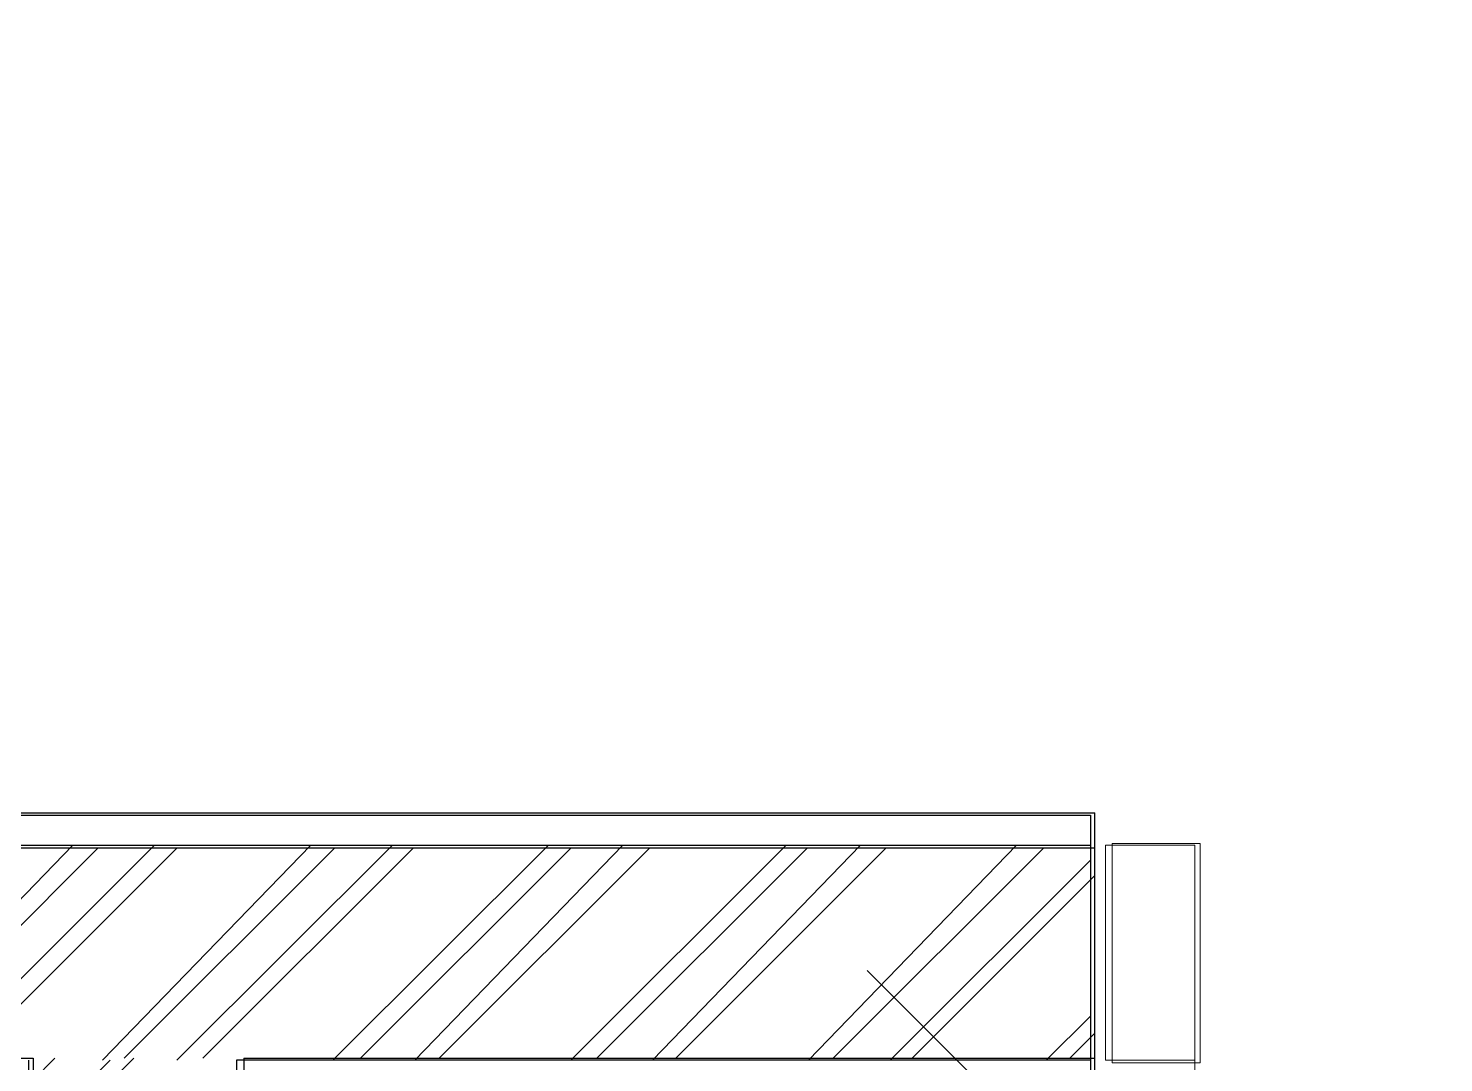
# Model space of a CAD drawing. Header units: millimetres. Extents: x -10178924 to 11692288, y -947381 to 58396.
# Drawn here: x 771508 to 772314, y -790126 to -789537 of the extents above; entities that cross this region are included whole.
import ezdxf

# ---------------------------------------------------------------- set-up
doc = ezdxf.new("R2010")
doc.units = ezdxf.units.MM
doc.linetypes.add('HIDDEN', pattern=[9.525, 6.35, -3.175])
for name, color, linetype, true_color in [('PDF _АР_Двери', 7, 'Continuous', 0x545454), ('PDF _Основная ГКЛ', 7, 'Continuous', 0x545454), ('PDF _Перегородки', 7, 'Continuous', 0x0037dd), ('PDF _Стены отделка', 7, 'Continuous', 0xb505c2)]:
    doc.layers.add(name, color=color, linetype=linetype, true_color=true_color)
for name, color, linetype, lineweight in [('АР_Двери', 250, 'Continuous', 9), ('Двери', 7, 'Continuous', 9), ('Основная ГКЛ', 250, 'Continuous', 9), ('Перегородки', 162, 'Continuous', 9)]:
    doc.layers.add(name, color=color, linetype=linetype, lineweight=lineweight)

# ---------------------------------------------------------------- blocks, each defined once
blk = doc.blocks.new('*U2218')
at = {"layer": 'АР_Двери'}
blk.add_lwpolyline([(865.35, 0), (915.35, 0), (915.35, 125), (865.35, 125)], close=True, dxfattribs=at)
at = {"layer": 'Основная ГКЛ', "linetype": 'HIDDEN', "ltscale": 5}
blk.add_line((925.35, 125), (925.35, 0), dxfattribs=at)
blk = doc.blocks.new('_Oblique')
at = {"color": 0, "linetype": 'ByBlock', "lineweight": -2}
blk.add_line((-0.5, -0.5), (0.5, 0.5), dxfattribs=at)
blk = doc.blocks.new('A$C5282721b')
at = {"layer": 'Перегородки', "lineweight": 20, "true_color": 0x000000, "transparency": 33554687}
h = blk.add_hatch(dxfattribs=at)
h.set_pattern_fill('ANSI32', color=18, scale=10)
h.set_pattern_definition([(45, (-3081.59, 241515.3), (-67.35192, 67.35192), []), (45, (-3036.69, 241515.3), (-67.35192, 67.35192), [])])
h.paths.add_polyline_path([(49152.073, -10813.422), (49152.073, -11596.906), (49272.073, -11596.906), (49272.073, -10813.422)])
h.paths.add_polyline_path([(49152.073, -10813.422), (49272.073, -10813.422), (49272.073, -9333.422), (49152.073, -9333.422), (49152.073, -9823.422)])
h.paths.add_polyline_path([(50792.073, -7673.422), (50792.073, -7553.422), (48997.987, -7553.422), (48997.987, -7673.422)])
h = blk.add_hatch(dxfattribs=at)
h.set_pattern_fill('ANSI32', color=18, scale=10)
h.set_pattern_definition([(45, (-2821.59, 242005.3), (-67.35192, 67.35192), []), (45, (-2776.69, 242005.3), (-67.35192, 67.35192), [])])
h.paths.add_polyline_path([(50692.073, -9213.422), (50692.073, -9333.422), (50792.073, -9333.422), (50792.073, -9213.422)])
h.paths.add_polyline_path([(49757.073, -9333.422), (49757.073, -9213.422), (47735.543, -9213.422), (47735.543, -9333.422)])
at = {"layer": 'Перегородки', "color": 18, "linetype": 'Continuous', "lineweight": 25, "true_color": 0x000000, "transparency": 33554687}
for p, q in [((47755.543, -9193.422), (49757.073, -9193.422)), ((49757.073, -9353.422), (49757.073, -9193.422)), ((47735.543, -9213.422), (49757.073, -9213.422)), ((47735.543, -9333.422), (49152.073, -9333.422)), ((49152.073, -9333.422), (49152.073, -10813.422)), ((49272.073, -9333.422), (49272.073, -10813.422)), ((49272.073, -9333.422), (49757.073, -9333.422))]:
    blk.add_line(p, q, dxfattribs=at)
at = {"layer": 'PDF _Стены отделка', "ltscale": 0.1, "transparency": 33554687, "xscale": 140.0000000000001, "yscale": 140.0000000000001, "zscale": 140.0000000000001, "rotation": 90}
blk.add_blockref('_Oblique', (49697.399, -9353.422), dxfattribs=at)
at = {"layer": 'Двери', "color": 18, "linetype": 'Continuous', "ltscale": 2, "true_color": 0x000000, "transparency": 33554687, "xscale": -1}
blk.add_blockref('*U2218', (50682.348, -9335.922), dxfattribs=at)

msp = doc.modelspace()

# ---------------------------------------------------------------- linework, layer by layer
at = {"layer": 'PDF _АР_Двери', "lineweight": 9}
msp.add_lwpolyline([(772172.54, -790125.01), (772121.74, -790125.01), (772121.74, -790002.25), (772172.54, -790002.25)], close=True, dxfattribs=at)
msp.add_arc((772987.43, -790122.9), 814.89, 179.99993, 270.00007, dxfattribs=at)
at = {"layer": 'PDF _Основная ГКЛ', "lineweight": 9}
msp.add_lwpolyline([(772113.27, -790002.25), (772113.27, -790125.01)], dxfattribs=at)
at = {"layer": 'PDF _Перегородки', "color": 5, "lineweight": 25}
for points in [[(770089.73, -789883.72), (770089.73, -790002.25), (772113.19, -790002.25)], [(770110.89, -789883.71), (770110.89, -789985.31), (772113.19, -789985.31)], [(772113.27, -790146.18), (772113.27, -789985.32)], [(771507.9, -790125.01), (771507.9, -791602.4)], [(772113.25, -790125.01), (771626.43, -790125.01), (771626.43, -791602.4), (771626.43, -792385.54)]]:
    msp.add_lwpolyline(points, dxfattribs=at)
at = {"layer": 'PDF _Перегородки', "color": 5, "lineweight": 20}
for points in [[(771414.77, -790125.01), (771533.3, -790002.25)], [(771457.1, -790125.01), (771579.86, -790002.25)], [(771550.24, -790125.01), (771668.77, -790002.25)], [(771592.57, -790125.01), (771715.33, -790002.25)], [(771681.47, -790125.01), (771804.23, -790002.25)], [(771728.04, -790125.01), (771846.56, -790002.25)], [(771816.94, -790125.01), (771939.7, -790002.25)], [(771863.51, -790125.01), (771982.04, -790002.25)], [(771952.4, -790125.01), (772070.93, -790002.25)], [(771998.97, -790125.01), (772113.27, -790010.72)], [(772087.87, -790125.01), (772113.27, -790099.61)], [(771507.9, -790125.01), (771507.9, -790125.01)], [(771507.9, -790171.58), (771554.47, -790125.01)]]:
    msp.add_lwpolyline(points, dxfattribs=at)

# ---------------------------------------------------------------- block references
msp.add_blockref('A$C5282721b', (722358.55, -780790.44))

doc.saveas('drawing.dxf')
